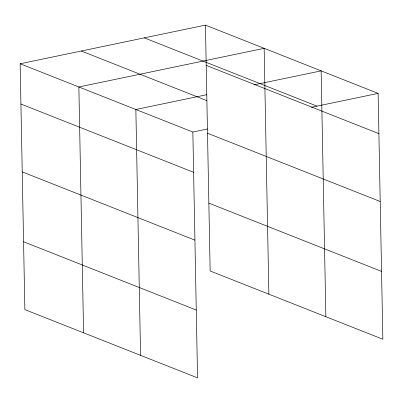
<?xml version="1.0" encoding="UTF-8"?>
<svg xmlns="http://www.w3.org/2000/svg" width="403" height="403" viewBox="0 0 403 403"><rect width="100%" height="100%" fill="white"/><g stroke="black" fill="none" stroke-linecap="round" stroke-linejoin="round"><path stroke-width="0.6" d="M20.15 63.76L192.846 132.028L197.566 377.883L24.87 309.615L20.15 63.76L205.434 25.117L378.13 93.385L382.85 339.24L210.154 270.972L205.434 25.117M206.784 94.705L135.856 109.5L140.576 355.355M253.88 84.882L321.141 70.857L325.861 316.713M192.846 132.028L207.52 128.965M311.479 107.284L378.13 93.385M144.289 37.867L316.985 106.135M206.205 65.382L378.901 133.65M81.295 51.01L206.885 100.654M207.51 133.227L380.205 201.495M20.921 104.024L193.616 172.293M208.855 203.127L381.545 271.395M22.225 171.869L194.921 240.138M23.57 241.77L196.261 310.038M268.872 294.185L264.151 48.33L78.867 86.972L83.587 332.828"/></g></svg>
